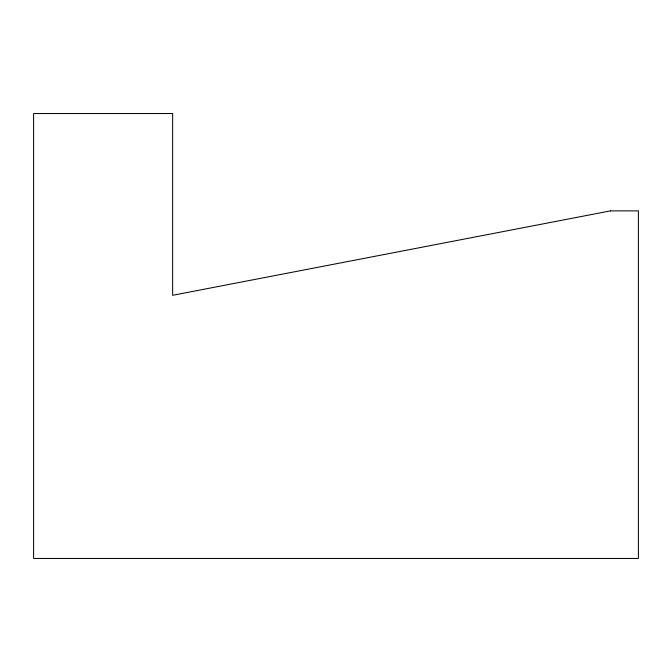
<?xml version="1.0" encoding="UTF-8"?>
<svg xmlns="http://www.w3.org/2000/svg" width="672" height="672" viewBox="0 0 672 672"><rect width="100%" height="100%" fill="white"/><g stroke="black" fill="none" stroke-linecap="round" stroke-linejoin="round"><path stroke-width="1.01" d="M610.596 210.865L172.637 295.294L172.637 113.543L33.6 113.543L33.6 558.457L638.4 558.457L638.4 210.865L610.596 210.865"/></g></svg>
